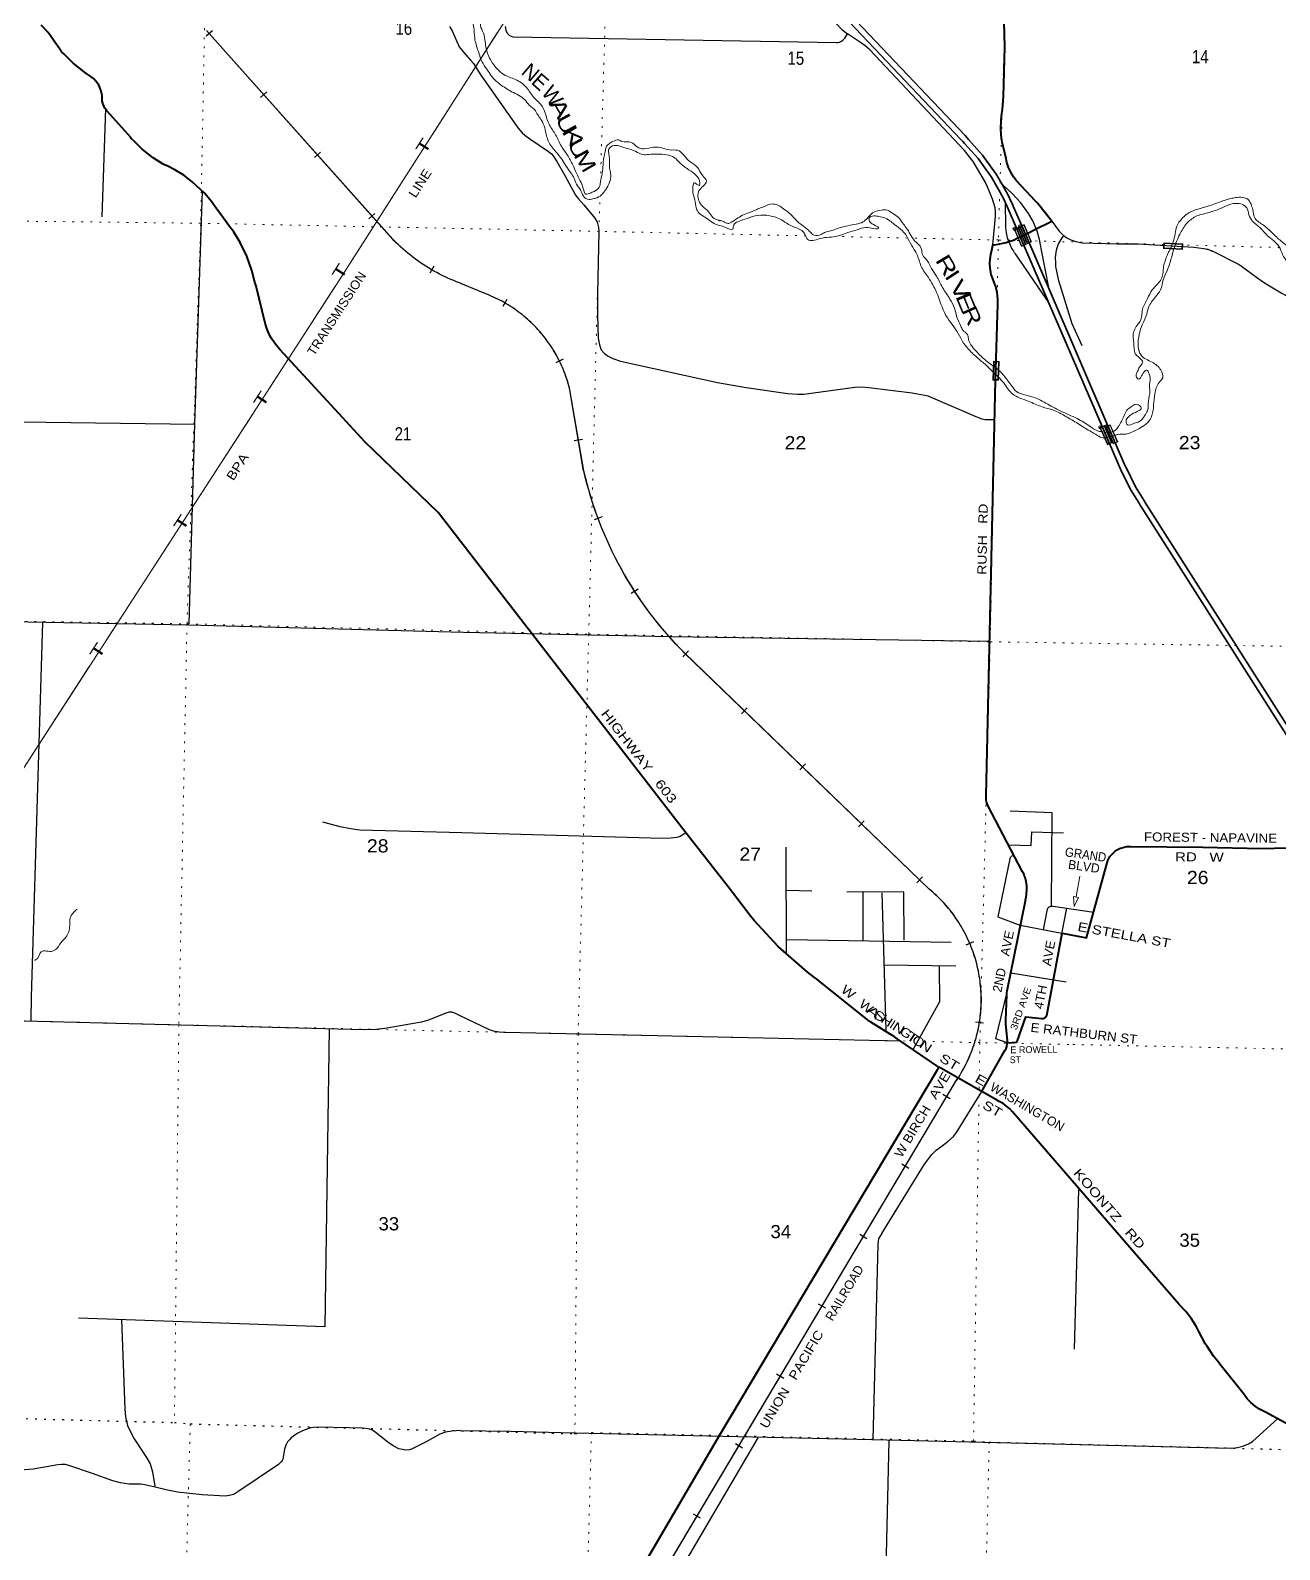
# Model space of a CAD drawing. Header units: feet. Extents: x -518066 to -250644, y -364975 to -177792.
# Drawn here: x -493815 to -477244, y -340073 to -319919 of the extents above; entities that cross this region are included whole.
import ezdxf
from ezdxf.enums import TextEntityAlignment as Align

# ---------------------------------------------------------------- set-up
doc = ezdxf.new("R2010")
doc.units = ezdxf.units.FT
doc.header["$LTSCALE"] = 80
doc.header["$PDMODE"] = 32
doc.header["$PDSIZE"] = 40
doc.linetypes.add('DOTTED', pattern=[1.5, 0.3, -1.2])
for name, color, linetype, lineweight in [('18', 7, 'Continuous', 35), ('19', 7, 'Continuous', 25), ('26', 7, 'Continuous', 40), ('29', 7, 'Continuous', 25), ('30', 7, 'Continuous', 13), ('31', 7, 'Continuous', 13), ('34', 7, 'Continuous', 25), ('39', 7, 'Continuous', 13), ('41', 7, 'Continuous', 13), ('46', 7, 'Continuous', 13), ('55', 7, 'Continuous', 13), ('6', 7, 'DOTTED', 25), ('61', 7, 'Continuous', 13), ('7', 7, 'DOTTED', 13)]:
    doc.layers.add(name, color=color, linetype=linetype, lineweight=lineweight)
doc.layers.add('27', color=7, linetype='Continuous')

msp = doc.modelspace()

# ---------------------------------------------------------------- linework, layer by layer
at = {"layer": '18'}
for p, q in [((-480313.53, -323515.25), (-480683.95, -322656.01)), ((-480303.14, -323349.87), (-480616.58, -322622.82))]:
    msp.add_line(p, q, dxfattribs=at)
for points in [[(-480879.72, -322206.84), (-480916.4, -322129.48), (-481067.11, -321865.88), (-481244.55, -321619.48), (-481424.99, -321417.37), (-481446.57, -321393.2), (-481471.05, -321367.37), (-484015.26, -318682.03), (-484040.26, -318657.71), (-484064.45, -318632.71), (-484216.96, -318475.09), (-484694.18, -317907.79), (-484716.56, -317881.19), (-484735.68, -317857.79), (-486700.27, -315454.56)], [(-480930.2, -321954.46), (-481004.04, -321825.3), (-481186.06, -321572.53), (-481371.19, -321365.17), (-481393.55, -321340.12), (-481417.19, -321315.17), (-483962.26, -318628.93), (-483987.26, -318604.64), (-484011.45, -318579.64), (-484162.17, -318423.87), (-484635.03, -317861.76), (-484654.22, -317838.94), (-484676.47, -317811.76), (-486603.32, -315456.62)], [(-480616.58, -322622.82), (-480664.81, -322510.94), (-480776.9, -322250.94), (-480787.6, -322226.12), (-480799.54, -322200.94), (-480849.44, -322095.71), (-480930.2, -321954.46)], [(-480683.95, -322656.01), (-480732.5, -322543.4), (-480856.33, -322256.15), (-480879.72, -322206.84)], [(-476594.17, -330004.58), (-479014.85, -326202.63), (-479027.69, -326182.47), (-479045.99, -326152.63), (-479156.45, -325972.57), (-479276.67, -325727.52), (-479288.78, -325702.84), (-479299.7, -325677.52), (-479520.97, -325164.24), (-480303.14, -323349.87)], [(-477002.67, -329502.63), (-479078.11, -326242.91), (-479089.29, -326225.36), (-479109.19, -326192.91), (-479221.97, -326009.08), (-479345.59, -325757.1), (-479357.86, -325732.07), (-479368.63, -325707.1), (-479598.41, -325174.09), (-480313.53, -323515.25)]]:
    msp.add_lwpolyline(points, dxfattribs=at)
at = {"layer": '19'}
for points in [[(-480472.4, -322551.8), (-480494.37, -322497.57), (-480503.78, -322474.34), (-480519.39, -322447.57), (-480577.38, -322348.1), (-480678.89, -322207.15), (-480794.59, -322077.58), (-480898.19, -321983.52), (-480930.2, -321954.46)], [(-480835.68, -322720.65), (-480852.15, -322672.46), (-480867.77, -322604.05), (-480876.16, -322534.38), (-480877.08, -322517.77), (-480879.72, -322206.84)], [(-480303.14, -323349.87), (-480306.8, -323331.21), (-480404.05, -322835.37), (-480408.95, -322810.37), (-480412.1, -322785.37), (-480428.6, -322692.31), (-480460.79, -322580.45), (-480472.4, -322551.8)], [(-480313.53, -323515.25), (-480335.52, -323483.44), (-480749.41, -322884.51), (-480760.77, -322868.08), (-480780.83, -322834.51), (-480799.94, -322802.53), (-480829.45, -322738.87), (-480835.68, -322720.65)]]:
    msp.add_lwpolyline(points, dxfattribs=at)
at = {"layer": '26'}
for p, q in [((-480715.08, -322671.34), (-480683.95, -322656.01)), ((-480683.95, -322656.01), (-480616.58, -322622.82)), ((-480616.58, -322622.82), (-480586.11, -322607.81)), ((-480586.11, -322607.81), (-480472.4, -322551.8)), ((-480855.04, -333351.5), (-480739.61, -333342.8))]:
    msp.add_line(p, q, dxfattribs=at)
for points in [[(-481764.53, -333673.12), (-481789.53, -333653.09), (-482304.56, -333304.49), (-482316.55, -333296.37), (-482354.56, -333272.35), (-482667.09, -333074.83), (-482696.55, -333056.21), (-482717.09, -333039.77), (-483363.01, -332522.7), (-483388.01, -332502.69), (-483413.01, -332485.15), (-483513.12, -332408.76), (-483894.41, -332073.97), (-484215.54, -331726.17), (-484241.33, -331698.24), (-484258.12, -331676.17), (-484558.06, -331282.07), (-485133.72, -330548.33), (-488405.02, -326314.7), (-489377.59, -325377.56), (-489670.98, -325060.84), (-490504.26, -324152.46), (-490527.19, -324127.46), (-490547.13, -324102.46), (-490577.71, -324066.06), (-490618.51, -324005.65), (-490652.77, -323941.3), (-490680.11, -323873.72), (-490700.24, -323803.66), (-490822.3, -323310.92), (-490831.01, -323285.92), (-490837.26, -323260.92), (-490876.62, -323103.46), (-490945.23, -322913.17), (-491033.34, -322731.1), (-491123.25, -322586.25), (-491134, -322568.93), (-491159.67, -322536.25), (-491205.31, -322478.15), (-491363.41, -322261.41), (-491413.52, -322190.59), (-491506.75, -322079.8), (-491611.05, -321979.36), (-491667.95, -321927.49), (-491779.73, -321841.04), (-491899.93, -321766.75), (-492002.24, -321717.48), (-492027.24, -321705.44), (-492052.24, -321694.91), (-492188.29, -321608.13), (-492331.9, -321493.76), (-492437.79, -321389.58), (-492476.43, -321351.56), (-492484.86, -321342.01), (-492799.6, -320985.52), (-492811.53, -320971.84), (-492826.11, -320951.73), (-492838.5, -320930.2), (-492848.57, -320907.5), (-492856.22, -320883.86), (-492861.35, -320859.56), (-492863.91, -320834.86), (-492863.88, -320810.02), (-492865.33, -320783.16), (-492870.56, -320747.25), (-492879.52, -320712.09), (-492892.11, -320678.06), (-492908.19, -320645.54), (-492927.58, -320614.87), (-492950.06, -320586.39), (-492975.4, -320560.42), (-492978.69, -320557.69), (-493007.06, -320534.15), (-493028.69, -320519.62), (-493080.09, -320485.11), (-493245.74, -320354.79), (-493371.95, -320232.1), (-493396.85, -320207.9), (-493412.73, -320182.74), (-493414.59, -320179.79), (-493580.55, -319948.12), (-493671.73, -319848.65)], [(-480472.4, -322551.8), (-480292.06, -322462.98), (-480266.44, -322450.36), (-480286.73, -322424.57), (-480437.91, -322232.38), (-480455.95, -322209.46), (-480481.51, -322182.38), (-480734.16, -321914.77), (-480773.2, -321862.12), (-480809.3, -321801.49), (-480838.87, -321737.41), (-480861.58, -321670.6), (-480877.18, -321601.78), (-480923.79, -321402.19), (-480929.7, -321376.9), (-480932.36, -321352.19), (-480941.49, -321234.86), (-480937.97, -321104.93), (-480929.29, -321019.57), (-480926.75, -320994.57), (-480922.39, -320969.57), (-480905.91, -320794.09), (-480889.4, -320139.28), (-480899.93, -319815.75)], [(-481011, -324559.05), (-480980.56, -323553.1), (-480981.73, -323483.45), (-480991.38, -323396.84), (-481004.55, -323336.72), (-481009.21, -323315.46), (-481020.2, -323286.72), (-481061.36, -323179.04), (-481070.17, -323155.99), (-481076.23, -323129.04), (-481084.98, -323069.85), (-481087.51, -323009.9), (-481083.76, -322950.01), (-481079.74, -322926.18), (-481073.12, -322886.98), (-481071.09, -322876.18), (-481054.92, -322789.88), (-481050.28, -322765.16), (-481025.23, -322761.95), (-480975.82, -322755.61), (-480872.83, -322733), (-480835.68, -322720.65)], [(-480835.68, -322720.65), (-480772.76, -322699.75), (-480715.08, -322671.34)], [(-480862.99, -332686.21), (-480857.92, -332661.21), (-480615.9, -331466.66), (-480613.04, -331452.55), (-480606.47, -331416.66), (-480600.12, -331378.6), (-480596.73, -331322.64), (-480599.2, -331266.63), (-480607.51, -331211.18), (-480621.58, -331156.9), (-480631.34, -331130.85), (-480639.21, -331109.82), (-480654.31, -331080.85), (-481112.71, -330201.19), (-481124.67, -330178.24), (-481133.31, -330151.19), (-481136.71, -330132.3), (-481137.72, -330118.59), (-481137.65, -330108.77), (-481136.74, -330068.59), (-481011, -324559.05)], [(-480332.75, -332985.54), (-480130.42, -331897.1), (-479806.17, -331957.05), (-479541, -330991.86), (-479533.53, -330962.52), (-479522.45, -330932.24), (-479508.26, -330903.28), (-479491.12, -330875.97), (-479471.23, -330850.6), (-479448.79, -330827.45), (-479424.05, -330806.77), (-479397.28, -330788.79), (-479368.79, -330773.7), (-479338.87, -330761.68), (-479307.86, -330752.85), (-479276.1, -330747.31), (-479273.18, -330747.11), (-479244.75, -330745.18), (-479223.18, -330745.4), (-478264.9, -330755.35), (-477480.89, -330770.33), (-476989.41, -330759.87), (-476850.42, -330761.46)], [(-481195.53, -333993.81), (-481182.82, -333971.41), (-480887.19, -333450.31), (-480872.99, -333425.29), (-480864.46, -333400.31), (-480861.81, -333391.57), (-480857.35, -333368.31), (-480855.35, -333344.72), (-480855.83, -333321.05), (-480874.88, -333102.75), (-480877.2, -333076.17), (-480876.35, -333052.75), (-480863.94, -332711.21), (-480862.99, -332686.21)], [(-480726.65, -333331.01), (-480609.72, -333004.47), (-480397.93, -333029.06)], [(-487798.51, -343900.06), (-487797.45, -343898.17), (-484670.96, -338550.44), (-481779.37, -333698.12), (-481764.53, -333673.12)], [(-481195.53, -333993.81), (-481202.02, -333990.03), (-481739.53, -333687.2), (-481764.53, -333673.12)], [(-476649.1, -338672.94), (-477433.62, -338249.43), (-477450.07, -338241.87), (-477512.17, -338208.21), (-477570.41, -338168.24), (-477624.16, -338122.41), (-477672.83, -338071.21), (-477715.87, -338015.2), (-478018.41, -337636.78), (-478038.4, -337611.78), (-478056.49, -337586.78), (-478120.4, -337507.19), (-478210.78, -337371.46), (-478230.66, -337341.62), (-478241.47, -337321.46), (-478312.59, -337188.82), (-478347.2, -337119.8), (-478412.71, -337012.82), (-478489.04, -336913.26), (-478575.36, -336822.23), (-480760.13, -334298.4), (-480785.77, -334265.8), (-480824.43, -334224.9), (-480867.15, -334188.27), (-480913.47, -334156.31), (-480937.87, -334143), (-480965.11, -334128.14), (-480987.87, -334114.87), (-481195.53, -333993.81)]]:
    msp.add_lwpolyline(points, dxfattribs=at)
for centre, radius, start, end in [((-480391.32, -332968.57), 61, 259.85828, 344.13582), ((-480744.88, -333324.14), 19.25, 286.09636, 339.95301)]:
    msp.add_arc(centre, radius, start, end, dxfattribs=at)
at = {"layer": '29'}
for p, q in [((-487416.03, -320002.46), (-483122.95, -320079.62)), ((-492817.34, -320957.19), (-492869.01, -322392.86)), ((-483787.48, -332166.69), (-483788.09, -330753.06)), ((-483779.27, -331326.9), (-483451.54, -331332.88)), ((-482769.42, -331998.66), (-482767.81, -331348.72)), ((-482462.81, -333184.18), (-482514.77, -331362.02)), ((-480271.67, -331537.92), (-480246.86, -331538.22)), ((-480246.86, -331538.22), (-479710.72, -331614.76)), ((-480376.6, -331850.1), (-480325.46, -331578.54)), ((-480131.16, -331903.47), (-480066.39, -331564.27)), ((-480686.92, -331789), (-480131.47, -331896.58)), ((-483779.44, -331979.97), (-481601.8, -332016.89)), ((-482491.48, -332314.07), (-481539, -332328.96)), ((-480811.64, -332420.91), (-480077.84, -332543.09)), ((-487513.11, -333210.87), (-482281, -333322.05)), ((-482522.11, -335879.24), (-481956.6, -334959.67)), ((-479910.56, -335296.4), (-479969.63, -337414.96)), ((-484164, -338592.38), (-485720.89, -341234.18)), ((-482427.6, -338630.3), (-482552.35, -344032.4))]:
    msp.add_line(p, q, dxfattribs=at)
for points in [[(-484997.12, -317811.11), (-484484.09, -318441.97), (-484152.42, -318799.67), (-483674.3, -319278.04), (-483278.01, -319670.22), (-483049.72, -319907.25), (-482974.48, -319963.31)], [(-488255.44, -319866.28), (-488220.98, -319924.46), (-488160.68, -320066.68), (-488126.22, -320135.63), (-488070.22, -320208.89), (-487971.15, -320316.63), (-487936.7, -320359.73), (-487841.93, -320514.88), (-487345.5, -321215.19), (-487290.58, -321277.68), (-487258.28, -321310.01), (-487191.51, -321359.57), (-486941.68, -321527.64), (-486902.92, -321557.81), (-486881.38, -321583.67), (-486833.99, -321656.93), (-486730.62, -321833.63), (-486584.16, -322105.13), (-486548.63, -322150.38), (-486472.17, -322234.42), (-486330.03, -322411.12), (-486297.72, -322462.83), (-486278.34, -322531.79), (-486275.74, -322588.55)], [(-487518.85, -319866.7), (-487508.97, -319915.86), (-487491.74, -319954.65), (-487459.43, -319984.82), (-487416.03, -320002.46)], [(-483122.95, -320079.62), (-483106.23, -320077.47), (-483084.17, -320073.16), (-483054.54, -320061.31), (-483036.79, -320049.45), (-483010.94, -320023.6), (-482974.48, -319963.31)], [(-481050.28, -322765.16), (-481012.29, -322389.59), (-481014.98, -322315.24), (-481019.28, -322272.15), (-481051.06, -322156.87), (-481118.35, -321996.33), (-481150.13, -321928.46), (-481309.51, -321656.95), (-481425.81, -321510.43), (-482679.26, -320178.75), (-482741.18, -320125.95), (-482802.56, -320079.62), (-482974.48, -319963.31)], [(-491537.59, -322048.5), (-491637.26, -325136.81), (-491714.2, -327793.51)], [(-480267.06, -322449.57), (-480167.49, -322582.44), (-480113.57, -322637.7)], [(-486275.74, -322588.55), (-486293.94, -323408.64), (-486294.53, -323690.88), (-486282.54, -324001.17)], [(-479863.42, -324104.21), (-479996.27, -323812.84), (-480172.87, -323239.66), (-480210.57, -323050.03), (-480214.87, -322996.16), (-480215.95, -322937.99), (-480214.87, -322894.89), (-480201.95, -322832.4), (-480181.49, -322761.29), (-480143.8, -322692.33), (-480108.26, -322640.62)], [(-480113.57, -322637.7), (-480067.34, -322670.79), (-480015.65, -322698.8), (-479948.89, -322720.35), (-479864.89, -322735.43), (-479393.23, -322748.36), (-479121.87, -322750.51), (-478383.14, -322795.77), (-478247.46, -322813)], [(-478247.46, -322813), (-478189.3, -322825.93), (-478140.84, -322845.33), (-477787.63, -323022.02), (-477747.79, -323047.88), (-477533.5, -323207.34), (-477444.12, -323269.82), (-477223.36, -323401.27), (-476956.3, -323552.11), (-476736.62, -323677.09), (-476628.94, -323746.03), (-476504.02, -323840.85), (-475888.06, -324370.94), (-475750.23, -324521.77), (-475698.53, -324590.72), (-475672.69, -324646.75), (-475672.69, -324771.73)], [(-486282.54, -324001.17), (-486264.33, -324089.71), (-486241.72, -324156.51), (-486201.88, -324206.07), (-486151.27, -324242.7), (-486089.88, -324272.87), (-485987.58, -324307.35), (-484699.67, -324591.78), (-484319.54, -324656.43), (-483769.26, -324734), (-483638.97, -324746.93), (-483553.89, -324746.93), (-482877.63, -324652.12), (-482778.57, -324647.81), (-482692.41, -324656.43), (-482118.45, -324725.38), (-482046.3, -324738.31), (-481949.39, -324757.7), (-481912.77, -324768.48)], [(-481912.77, -324768.48), (-481273.12, -325039.98), (-481195.59, -325072.31), (-481148.21, -325078.77), (-481025.45, -325080.93)], [(-499590.41, -325052), (-498896.57, -325059.93), (-497887.94, -325075.46), (-496921.33, -325082.49), (-494601.14, -325104.97), (-491633.33, -325144.89)], [(-494796.26, -327748.26), (-491714.3, -327803.55), (-488071.25, -327901.4), (-485320.26, -327960.95), (-481089.18, -328021.32)], [(-493655.39, -327775.35), (-493803.49, -332741.29), (-493808.89, -333054.59)], [(-480271.67, -331537.92), (-480261.52, -330300.66), (-480816.82, -330278.25)], [(-488090.95, -330563.86), (-489445.46, -330527.21), (-489569.48, -330512.15), (-489704.09, -330486.29), (-489936.69, -330421.64)], [(-485122, -330563.27), (-485196.37, -330611.26), (-485239.44, -330626.36), (-485321.28, -330637.12), (-485428.97, -330641.43), (-488090.95, -330563.86)], [(-480841.69, -330721.9), (-480540.96, -330731.36), (-480533, -330552.67), (-480111.95, -330563.51)], [(-480822.51, -330907.86), (-480982.44, -331680.47), (-480676.83, -331794.44)], [(-480822.51, -330907.86), (-480809.79, -330883.86), (-480799.56, -330872.01), (-480773.72, -330861.23)], [(-482225.23, -331989.68), (-482229.38, -331353.24), (-482984.56, -331348.85)], [(-480325.46, -331578.54), (-480317.4, -331563.16), (-480309.86, -331555.08), (-480299.63, -331547), (-480292.09, -331543.23), (-480283.48, -331540), (-480271.67, -331537.92)], [(-481759.94, -332336.71), (-481756.75, -332804.56), (-482108.63, -333443.34)], [(-480856.16, -333351.18), (-481007.99, -333297.22), (-480868.47, -332711.21), (-480862.99, -332686.21)], [(-489388.55, -333171.96), (-489229.47, -333167.96), (-489112.09, -333155.03), (-488625.35, -333073.14), (-488542.44, -333049.44), (-488461.67, -333017.12), (-488297.99, -332952.48), (-488253.84, -332939.55), (-488229.07, -332939.55), (-488189.23, -332952.48), (-488125.69, -332982.64), (-487729.41, -333172.27), (-487675.57, -333189.51), (-487595.88, -333202.43), (-487513.11, -333210.87)], [(-495104.28, -333027.9), (-491818, -333113.49), (-489388.55, -333171.96)], [(-489850.98, -333160.83), (-489910.01, -337118.63), (-493177.81, -337000.95)], [(-481956.6, -334959.67), (-481858.92, -334833.09), (-481800.77, -334774.91), (-481738.31, -334729.66), (-481643.55, -334660.7), (-481570.32, -334593.9), (-481529.4, -334537.88), (-481195.53, -333993.81)], [(-482522.11, -335879.24), (-482563.19, -335947.13), (-482576.11, -336024.71), (-482640.04, -338612.3)], [(-492607.2, -337021.5), (-492564.48, -338210.76), (-492551.56, -338309.89), (-492525.71, -338426.25), (-492478.33, -338529.68), (-492439.57, -338602.94), (-492275.88, -338852.9), (-492228.5, -338934.78), (-492194.04, -339042.52), (-492163.89, -339232.15)], [(-477880.13, -338727.02), (-477801.89, -338718.76), (-477732.97, -338701.52), (-477657.59, -338671.36), (-477605.9, -338636.88), (-477272.08, -338339.51)], [(-488108.99, -338494.12), (-488225.29, -338500.59), (-488309.29, -338515.67), (-488383.59, -338541.53), (-488564.5, -338644.96), (-488758.34, -338739.77), (-488787.41, -338750.54), (-488834.79, -338752.7), (-488880.02, -338746.24), (-488926.32, -338735.46), (-489002.78, -338696.67), (-489072.78, -338649.27), (-489244, -338515.67), (-489288.15, -338485.5), (-489336.61, -338472.57), (-489411.99, -338463.95), (-489586.44, -338457.49), (-490005.33, -338448.87), (-490061.33, -338453.18), (-490095.25, -338459.64), (-490136.71, -338472.58), (-490205.62, -338498.43), (-490267.55, -338529.68), (-490309.01, -338554.46), (-490356.38, -338591.09), (-490379.54, -338614.79), (-490403.77, -338644.96), (-490425.85, -338688.05), (-490442.54, -338739.77), (-490468.38, -338873.37), (-490476.46, -338890.61), (-490486.15, -338905.69), (-490524.38, -338942.33), (-491062.8, -339308.64), (-491117.19, -339339.88), (-491179.1, -339356.05), (-491231.33, -339365.74), (-491308.33, -339360.36), (-491536.62, -339347.43), (-491863.98, -339312.95), (-491997.51, -339282.79), (-492159.19, -339242.96)], [(-488108.99, -338494.12), (-487446.14, -338502.67), (-486606.02, -338522.31), (-482455.87, -338616.48), (-477880.13, -338727.02)], [(-492159.19, -339242.96), (-492295.26, -339212.75), (-492351.27, -339206.29), (-492506.33, -339204.13), (-492620.48, -339186.9), (-492721.7, -339161.03), (-492993.07, -339061.91), (-493303.2, -338958.48), (-493355.97, -338945.55), (-493404.43, -338943.4), (-493449.65, -338949.86), (-493777.02, -339005.89), (-493945.01, -339018.82), (-494125.92, -339040.36), (-494170.07, -339055.45), (-494233.6, -339096.39), (-494625.58, -339372.21)]]:
    msp.add_lwpolyline(points, dxfattribs=at)
msp.add_arc((-478435.01, -323589.39), 798.76, 66.54577, 74.4013, dxfattribs=at)
at = {"layer": '30'}
for p, q in [((-479894, -331139.05), (-479942.43, -331414.8)), ((-479979.15, -331408.47), (-479967.5, -331541.78)), ((-479979.15, -331408.47), (-479910.94, -331420.49)), ((-479910.94, -331420.49), (-479967.5, -331541.78))]:
    msp.add_line(p, q, dxfattribs=at)
at = {"layer": '31'}
for p, q in [((-478779.65, -322736.29), (-478530.07, -322750.79)), ((-478530.07, -322750.79), (-478534.42, -322825.66))]:
    msp.add_line(p, q, dxfattribs=at)
msp.add_lwpolyline([(-478534.42, -322825.66), (-478784, -322811.16), (-478779.65, -322736.29)], dxfattribs=at)
msp.add_lwpolyline([(-478538.51, -322758.31), (-478772.12, -322744.73), (-478775.55, -322803.63), (-478541.94, -322817.21)], close=True, dxfattribs=at)
at = {"layer": '34'}
for p, q in [((-491400.73, -319922.73), (-491483.3, -319996.32)), ((-490680.22, -320735.02), (-490762.79, -320808.61)), ((-489964.85, -321533.7), (-490047.42, -321607.29)), ((-489244.34, -322345.99), (-489326.92, -322419.58)), ((-488462.73, -323045.15), (-488517.99, -323140.96)), ((-487493.18, -323487.36), (-487548.91, -323582.9)), ((-486747.03, -324279.36), (-486845.93, -324328.88)), ((-486491.83, -325346.38), (-486600.87, -325364.94)), ((-486231.69, -326371.82), (-486335.29, -326410.58)), ((-485752.58, -327331.13), (-485845.95, -327390.43)), ((-485085.23, -328151.01), (-485162.04, -328230.6)), ((-484305.81, -328906.96), (-484382.63, -328986.54)), ((-483532.54, -329649.72), (-483609.36, -329729.3)), ((-482753.12, -330405.67), (-482829.94, -330485.25)), ((-481979.85, -331148.43), (-482056.67, -331228.01)), ((-481303.88, -332011.08), (-481405.57, -332054.61)), ((-481170.08, -333091.45), (-481279.29, -333073.91)), ((-481615.12, -334094.34), (-481710.18, -334037.78)), ((-482161.12, -335017.12), (-482256.17, -334960.57)), ((-482718.54, -335948.91), (-482813.6, -335892.35)), ((-483264.54, -336871.69), (-483359.6, -336815.13)), ((-483821.97, -337803.47), (-483917.02, -337746.92)), ((-484367.96, -338726.26), (-484463.02, -338669.7)), ((-484925.39, -339658.04), (-485020.45, -339601.48))]:
    msp.add_line(p, q, dxfattribs=at)
at = {"layer": '34', "lineweight": 13}
for p, q in [((-491478.41, -319919.9), (-489049.14, -322645.4)), ((-488097.54, -323278.28), (-487757.39, -323419.84)), ((-486658.56, -324685.46), (-486475.68, -325760.22)), ((-485138.1, -328177.96), (-481896.94, -331306.44)), ((-481543.67, -333869.62), (-487866.11, -344495.99))]:
    msp.add_line(p, q, dxfattribs=at)
at = {"layer": '34'}
for points in [[(-487701.49, -323442.99), (-487730.68, -323430.41), (-487870.38, -323374.01), (-488105.41, -323276.2), (-488100.83, -323276.77), (-488121.74, -323269.17), (-488160.78, -323254.33), (-488199.6, -323238.66), (-488238.25, -323222.48), (-488276.35, -323205.49), (-488314.26, -323187.99), (-488351.8, -323169.83), (-488389.14, -323150.83), (-488425.95, -323131.35), (-488462.73, -323111.18), (-488498.81, -323090.37), (-488534.87, -323068.89), (-488570.21, -323046.75), (-488605.37, -323024.11), (-488639.99, -323000.99), (-488674.41, -322977.03), (-488708.14, -322952.42), (-488741.5, -322927.49), (-488774.66, -322901.72), (-488807.13, -322875.64), (-488839.24, -322848.89), (-488870.8, -322821.32), (-488901.84, -322793.6), (-488932.53, -322765.21), (-488962.67, -322736.01), (-488992.3, -322706.66), (-489021.39, -322676.81), (-489049.95, -322646.15), (-491479.51, -319920.32), (-491479.49, -319918.39)], [(-481637.24, -331565.99), (-481658.52, -331540.52), (-481680.45, -331515.25), (-481702.61, -331490.55), (-481725.26, -331466.16), (-481748.56, -331442.25), (-481771.95, -331418.75), (-481795.84, -331395.57), (-481820.38, -331372.86), (-481845.01, -331350.56), (-481870, -331328.7), (-481895.33, -331307.56), (-481897.38, -331307.54), (-485138.87, -328178.75), (-485197.3, -328119.18), (-485257.2, -328055.69), (-485316.35, -327991.01), (-485374.65, -327925.61), (-485431.2, -327858.78), (-485486.89, -327791.24), (-485541.34, -327722.38), (-485594.92, -327652.82), (-485646.67, -327582.3), (-485697.54, -327511.08), (-485747.05, -327439.03), (-485795.33, -327365.66), (-485842.13, -327291.96), (-485888.19, -327217.05), (-485932.28, -327141.69), (-485975.63, -327065.14), (-486017.02, -326988.13), (-486057.53, -326910.41), (-486096.58, -326832.35), (-486134.39, -326752.97), (-486170.25, -326673.14), (-486205.13, -326593.09), (-486238.75, -326511.73), (-486270.81, -326430.52), (-486301.51, -326348.47), (-486330.37, -326265.49), (-486358.12, -326182.79), (-486384.54, -326099.24), (-486409.1, -326014.76), (-486432.57, -325930.55), (-486454.57, -325845.99), (-486474.54, -325761.34), (-486476.61, -325761.31), (-486659.63, -324685.69), (-486665.23, -324663.22), (-486673.45, -324632.45), (-486682.07, -324601.71), (-486691.23, -324571.36), (-486701.14, -324540.9), (-486711.35, -324510.71), (-486722.28, -324480.84), (-486733.44, -324451.05), (-486745.41, -324421.35), (-486757.76, -324392.08), (-486770.58, -324363.02), (-486783.97, -324333.93), (-486797.98, -324305.38), (-486812.22, -324276.93), (-486827.17, -324248.79), (-486842.53, -324220.68), (-486858.33, -324193.19), (-486874.78, -324165.84), (-486891.54, -324138.75), (-486908.75, -324111.87), (-486926.58, -324085.54), (-486944.82, -324059.23), (-486963.43, -324033.37), (-486982.59, -324007.88), (-487002.11, -323982.85), (-487022.12, -323958), (-487042.41, -323933.44), (-487063.33, -323909.41), (-487084.54, -323885.67), (-487106.31, -323862.29), (-487128.36, -323839.18), (-487150.87, -323816.69), (-487173.68, -323794.47), (-487196.85, -323772.68), (-487220.57, -323751.29), (-487244.49, -323730.39), (-487268.89, -323709.69), (-487293.55, -323689.68), (-487318.7, -323669.88), (-487344.1, -323650.75), (-487369.82, -323631.89), (-487395.73, -323613.54), (-487422.19, -323595.56), (-487448.92, -323578.27), (-487475.78, -323561.31), (-487503.19, -323544.73), (-487530.62, -323528.73), (-487558.43, -323513.16), (-487586.67, -323498.21), (-487614.89, -323483.67), (-487643.47, -323469.57), (-487672.5, -323456.08), (-487701.49, -323442.99)], [(-487867.2, -344495.69), (-481544.59, -333869.03), (-481537.95, -333859.46), (-481519.45, -333831.95), (-481501.12, -333804.04), (-481483.51, -333775.8), (-481466.45, -333747.34), (-481449.72, -333718.36), (-481433.68, -333689.32), (-481417.92, -333660.03), (-481402.76, -333630.27), (-481388.28, -333600.43), (-481374.24, -333570.22), (-481360.61, -333539.92), (-481347.57, -333509.13), (-481335.08, -333478.4), (-481323.17, -333447.18), (-481311.79, -333416.02), (-481300.86, -333384.48), (-481290.61, -333352.88), (-481280.93, -333321.06), (-481271.65, -333289.14), (-481263.1, -333256.89), (-481254.95, -333224.54), (-481247.5, -333192.12), (-481240.45, -333159.61), (-481234.24, -333126.91), (-481228.44, -333094.1), (-481223.18, -333061.35), (-481218.49, -333028.38), (-481214.47, -332995.34), (-481211.02, -332962.09), (-481207.96, -332929.01), (-481205.72, -332895.74), (-481204.03, -332862.52), (-481202.75, -332829.19), (-481202.14, -332796.09), (-481202.23, -332762.62), (-481202.71, -332729.34), (-481203.99, -332696.13), (-481205.55, -332662.95), (-481207.94, -332629.58), (-481210.84, -332596.53), (-481214.28, -332563.53), (-481218.28, -332530.31), (-481223.05, -332497.44), (-481228.09, -332464.6), (-481233.95, -332431.82), (-481240.21, -332398.96), (-481247.11, -332366.56), (-481254.69, -332334.09), (-481262.67, -332301.8), (-481271.18, -332269.56), (-481280.47, -332237.66), (-481290.17, -332205.66), (-481300.4, -332173.99), (-481311.27, -332142.52), (-481322.66, -332111.37), (-481334.58, -332080.27), (-481346.89, -332049.33), (-481359.98, -332018.75), (-481373.48, -331988.34), (-481387.62, -331958.13), (-481402.15, -331928.09), (-481417.31, -331898.51), (-481432.86, -331869.12), (-481448.93, -331840.04), (-481465.65, -331811.15), (-481482.74, -331782.72), (-481500.36, -331754.33), (-481518.48, -331726.52), (-481537.12, -331698.78), (-481556.26, -331671.62), (-481575.78, -331644.63), (-481595.67, -331618.08), (-481616.21, -331591.74), (-481637.24, -331565.99)]]:
    msp.add_lwpolyline(points, dxfattribs=at)
at = {"layer": '34', "lineweight": 13}
for centre, radius, start, end in [((-487288.36, -321024.56), 2393.21, 222.63011, 250.39573), ((-488434.3, -325115.46), 1827.07, 13.6125, 68.33908), ((-481583.09, -324636.38), 5018.05, 192.94197, 224.89153), ((-483109.45, -332778.55), 1908.43, 325.13027, 50.47635)]:
    msp.add_arc(centre, radius, start, end, dxfattribs=at)
at = {"layer": '39'}
for p, q in [((-479601.16, -325243.14), (-479512.94, -325254.95)), ((-479426.98, -325292.78), (-479568.07, -325322.49))]:
    msp.add_line(p, q, dxfattribs=at)
for points in [[(-487431.98, -320733.46), (-487583.34, -320635.31), (-487686.59, -320539.72), (-487741.87, -320458.74), (-487810.99, -320359.52), (-487875.36, -320192.06), (-487921.63, -320020.79), (-487934.17, -319882.04), (-487988.42, -319706.66), (-488046.69, -319531.24), (-488059.44, -319412.57), (-488083.31, -319209.42), (-488069.1, -319008.71), (-488122.48, -318752.99), (-488150.64, -318575.89), (-488154.05, -318519.61), (-488160.61, -318384.95), (-488137.07, -318248.62), (-488057.88, -318159.13), (-487958.81, -318085.94), (-487809.62, -318013.32), (-487744.64, -317939.74), (-487667.44, -317848.22), (-487632.21, -317744.17), (-487626.94, -317627.72), (-487642.35, -317569.29), (-487679.97, -317524.67), (-487747.85, -317495.77), (-487811.56, -317452.86), (-487901.28, -317403.63), (-487991.63, -317412.64), (-488112.38, -317451.43), (-488214.93, -317476.38), (-488335.32, -317481.03), (-488531.84, -317478.78), (-488688.3, -317481.01), (-488832.96, -317505.47), (-488960.06, -317574.33), (-489010.8, -317629.99), (-489055.49, -317681.71), (-489300.07, -317672.89), (-489457.86, -317612.84), (-489583.91, -317585.28), (-489693.81, -317547.87), (-489775.31, -317480.65), (-489838.09, -317351.37), (-489933.51, -317273.95), (-490041.26, -317222.5), (-490041.86, -317222.27)], [(-488071.04, -318448.24), (-488052.58, -318595.09), (-488031.37, -318673.68), (-488036.34, -318762), (-488006.06, -318929.08), (-487961.27, -319052.12), (-487935.92, -319118.7), (-487934.63, -319185), (-487926.02, -319315.67), (-487924.73, -319381.97), (-487919.46, -319450.33), (-487928.33, -319528.57), (-487923.27, -319617.01), (-487905.75, -319665.42), (-487889.9, -319683.68), (-487875.86, -319683.84), (-487857.2, -319627.81), (-487866.38, -319549.37), (-487879.68, -319480.92), (-487895.09, -319422.49), (-487902.39, -319356.11), (-487901.61, -319283.81), (-487909.04, -319229.49), (-487902.48, -319179.34), (-487884.15, -319153.44), (-487866.8, -319217.92), (-487839.94, -319330.71), (-487796.28, -319558.2), (-487791.31, -319654.68), (-487801.97, -319712.81), (-487826.66, -319770.78), (-487843.6, -319852.95), (-487804.6, -319955.84), (-487781.78, -320070.6), (-487768.7, -320159.13), (-487702.31, -320324.61), (-487621.24, -320432), (-487535.8, -320505.29), (-487382.07, -320569.31), (-487234.83, -320677.46), (-487135.95, -320807.15), (-487023, -320932.98), (-486962.58, -321094.37), (-486929.36, -321175.1), (-486848.51, -321302.57), (-486771.96, -321456.11), (-486691.01, -321573.55), (-486620.21, -321702.91), (-486571.25, -321811.95), (-486522.21, -321912.94), (-486481.21, -322015.86), (-486445.92, -322090.58), (-486419.82, -322088.87), (-486361.41, -322065.44), (-486278.63, -322014.15), (-486255.83, -321946.12), (-486245.15, -321885.98), (-486232.48, -321827.87), (-486225.99, -321783.75), (-486216.77, -321673.37), (-486210.01, -321605.15), (-486189.11, -321527.05), (-486178.45, -321468.92), (-486139.87, -321425.17), (-486087.36, -321391.62), (-486012.95, -321372.38), (-485969.05, -321392.97), (-485842.82, -321404.45), (-485763.29, -321467.63), (-485703.37, -321490.41), (-485578.84, -321473.76), (-485456.47, -321471.14), (-485338.51, -321504.63), (-485232.27, -321509.86), (-485083.31, -321644.14), (-484965.97, -321735.87), (-484896.99, -321847.14), (-484847.61, -321918.01), (-484890.44, -321983.81), (-484947.31, -322049.45), (-484948.71, -322177.99), (-484899.38, -322252.88), (-484815.98, -322330.16), (-484762.6, -322401.08), (-484688.8, -322438.08), (-484664.86, -322450.4)], [(-481046.15, -324451.98), (-481107.96, -324389.3), (-481227.14, -324283.48), (-481354.24, -324167.53), (-481435.37, -324066.17), (-481506.21, -323940.81), (-481670.06, -323699.9), (-481795.12, -323395.15), (-481903.3, -323199.07), (-481997.94, -323049.34), (-482058.34, -322885.94), (-482111.53, -322796.95), (-482249.5, -322574.41), (-482348.94, -322496.94), (-482398.64, -322456.2), (-482472.36, -322411.17), (-482560.33, -322386.06), (-482626.46, -322381.28), (-482690.94, -322408.67), (-482675.46, -322461.07), (-482609.76, -322506.02), (-482562.05, -322544.73), (-482606.23, -322550.25), (-482734.4, -322532.72), (-482849.07, -322565.55), (-482969.8, -322602.34), (-483160.94, -322658.41), (-483277.36, -322667.13), (-483351.75, -322684.36), (-483502.26, -322692.68), (-483541.6, -322621.92), (-483758.81, -322492.89), (-483852.41, -322431.56), (-484008.25, -322377.55), (-484166.65, -322373.74), (-484305.45, -322412.33), (-484430.29, -322457.1), (-484484.89, -322498.66), (-484499.53, -322554.74), (-484593.57, -322533.58), (-484743.42, -322481.65), (-484833.01, -322420.36), (-484928.56, -322354.99), (-484976.08, -322298.2), (-484997.03, -322195.52), (-485025.78, -322072.66), (-485029.05, -322004.32), (-485020.55, -321960.23), (-485008.3, -321940.28), (-484994.33, -321946.46), (-484960.48, -321968.95), (-484944.5, -321975.16), (-484936.07, -321937.09), (-484949.56, -321886.71), (-484987.16, -321840.08), (-485074.67, -321772.79), (-485188.06, -321687.13), (-485273.42, -321605.81), (-485375.3, -321568.49), (-485491.52, -321559.12), (-485611.91, -321563.77), (-485690.16, -321566.9), (-485785.98, -321525.63), (-485915.84, -321479.95), (-486114.19, -321461.62), (-486144.75, -321505.46), (-486141.35, -321561.74), (-486134.09, -321632.13), (-486131.32, -321746.66), (-486118.05, -321817.12), (-486125.07, -321909.44), (-486170.25, -322007.36), (-486298.02, -322138.47), (-486338.26, -322150.07), (-486404.59, -322163.37), (-486480.31, -322118.31), (-486517.5, -322033.52), (-486559.04, -321980.82), (-486602.09, -321881.9), (-486647.43, -321809.07), (-486712.58, -321713.91), (-486765.81, -321628.94), (-486844.96, -321529.6), (-486943.74, -321391.88), (-486986.18, -321236.72), (-487023.17, -321133.85), (-487106, -321004.35), (-487115.83, -320986.16), (-487197.22, -320908.89), (-487260.63, -320837.86), (-487431.98, -320733.46)], [(-484668.74, -322438.31), (-484620.79, -322454.93), (-484590.88, -322471.34), (-484550.87, -322479.83), (-484514.6, -322464.17), (-484466.12, -322432.59), (-484389.37, -322383.24), (-484302.71, -322344.06), (-484195.97, -322303.1), (-484131.47, -322273.7), (-484067.04, -322250.33), (-483996.55, -322223.01), (-483958.45, -322223.45), (-483882.47, -322244.4), (-483842.66, -322272.98), (-483769.03, -322326.05), (-483707.48, -322383), (-483646.01, -322447.98), (-483556.56, -322521.32), (-483504.85, -322562.08), (-483482.99, -322580.41), (-483435.36, -322627.16), (-483417.4, -322635.4), (-483327.05, -322626.38), (-483266.55, -322594.94), (-483172.01, -322569.9), (-483095.48, -322540.64), (-482998.97, -322517.64), (-482884.38, -322492.84), (-482791.88, -322469.79), (-482725.18, -322422.34), (-482676.46, -322368.66), (-482617.83, -322325.14), (-482529.36, -322304.05), (-482447.14, -322304.99), (-482381.38, -322343.91), (-482303.73, -322397.02), (-482246.39, -322472), (-482196.95, -322536.85), (-482143.72, -322621.82), (-482086.5, -322708.85), (-481997.37, -322812.31), (-481978.26, -322898.91), (-481918.88, -322971.9), (-481859.86, -323077.03), (-481796.77, -323178.19), (-481716.19, -323329.77), (-481617.58, -323483.56), (-481558.73, -323604.75), (-481523.89, -323721.66), (-481473.08, -323844.77), (-481447.56, -323895.28), (-481411.81, -323927.83), (-481380.1, -323962.34), (-481374.43, -323994.55), (-481366.89, -324038.82), (-481327.5, -324105.56), (-481204.63, -324241.55), (-481065.48, -324355.63), (-481041.32, -324373.26)], [(-478691.38, -322817.12), (-478657.17, -322725.92), (-478629.9, -322615.75), (-478606.78, -322517.59), (-478541.52, -322417.9), (-478474.69, -322358.4), (-478363.77, -322301.41), (-478224.94, -322260.81), (-477878.74, -322146.25), (-477806.42, -322135.02), (-477714.2, -322138.09), (-477678.23, -322150.55), (-477622.89, -322225.51), (-477601.57, -322294.05), (-477568.77, -322412.94), (-477457.45, -322504.6), (-477344.21, -322604.32), (-477227.05, -322712.13), (-477143.59, -322783.38), (-477092.57, -322886.41), (-477097.29, -322952.65), (-477090.23, -323041.11), (-477051.3, -323150.03), (-476998.16, -323243.04), (-476895.25, -323370.77), (-476817.68, -323429.91), (-476736.16, -323495.12), (-476654.55, -323552.29), (-476580.83, -323597.33), (-476496.7, -323606.32), (-476434.2, -323576.91), (-476373.35, -323513.32), (-476314.34, -323435.66), (-476269.29, -323349.79), (-476234.57, -323291.94), (-476207.98, -323244.03), (-476193.44, -323198), (-476211.05, -323157.62), (-476236.73, -323121.17), (-476242.29, -323078.92), (-476225.53, -323012.82), (-476184.66, -322942.98), (-476128.14, -322909.48), (-476041.82, -322902.43), (-475903.85, -322940.17), (-475846.28, -322995.06), (-475818.86, -323055.63), (-475798.09, -323174.39), (-475757, -323269.27), (-475729.99, -323368.01), (-475680.6, -323436.87), (-475629.09, -323495.71), (-475505.76, -323589.52), (-475288.34, -323698.47), (-475156.45, -323742.16), (-475016.2, -323755.81), (-474843.9, -323771.84), (-474718.09, -323821.49), (-474612.33, -323870.91), (-474512.78, -323938.33), (-474427.23, -324001.58), (-474315.26, -324032.99), (-474215.12, -324046.19), (-474014.33, -324024.37), (-473741.17, -323987.32), (-473451.84, -323938.4), (-473357.65, -323945.5), (-473259.35, -323942.6), (-473149.16, -323953.91), (-473067.03, -323962.88)], [(-472936.84, -324062), (-472973.85, -324062.37), (-473081.99, -324047.08), (-473208.1, -324025.55), (-473356.17, -323993.72), (-473570.89, -324005.33), (-473691.62, -324042.12), (-473834.31, -324068.61), (-473916.59, -324073.7), (-474061.17, -324090.13), (-474145.65, -324113.27), (-474314.34, -324133.44), (-474472.5, -324107.53), (-474558.38, -324074.4), (-474638.26, -324043.36), (-474684.04, -324010.7), (-474679.44, -323956.51), (-474677.02, -323918.38), (-474738.58, -323861.43), (-474836.53, -323832.19), (-474948.78, -323826.89), (-475088.96, -323807.21), (-475263.14, -323779.1), (-475365.11, -323749.82), (-475482.9, -323700.26), (-475606.9, -323668.71), (-475674.71, -323633.79), (-475746.14, -323562.67), (-475815.37, -323473.49), (-475827.38, -323286.54), (-475846.74, -323222.04), (-475898.2, -323159.18), (-475955.81, -323108.31), (-476029.24, -323037.16), (-476095.01, -322998.24), (-476153.44, -323023.69), (-476216.57, -323111.35), (-476182.89, -323149.91), (-476133.48, -323216.76), (-476168.42, -323294.7), (-476233.57, -323384.35), (-476291.04, -323506.23), (-476360.36, -323609.89), (-476433.18, -323667.31), (-476521.63, -323686.39), (-476651.13, -323606.57), (-476752.92, -323561.21), (-476890.52, -323489.34), (-476988.15, -323429.97), (-477031.12, -323323.01), (-477095.88, -323191.71), (-477124.91, -323094.95), (-477153.73, -322978.12), (-477191.17, -322917.43), (-477238.15, -322810.43), (-477297.46, -322731.41), (-477388.9, -322656.04), (-477497.97, -322542.31), (-477603.27, -322450.71), (-477652.49, -322365.78), (-477679.56, -322273.07), (-477741.23, -322226.16), (-477893.65, -322226.43), (-478028.64, -322283.14), (-478197.72, -322339.46), (-478360.72, -322389.83), (-478478.05, -322482.9), (-478567.81, -322622.49), (-478647.56, -322818.21)], [(-478647.56, -322818.21), (-478679.49, -322934.58), (-478733.41, -323098.68), (-478786.95, -323226.63), (-478824.5, -323360.78), (-478889.69, -323454.45), (-478981.46, -323594.01), (-479016.88, -323716.14), (-479076.47, -323848.04), (-479105.65, -323950.15), (-479119.45, -324112.7), (-479082.59, -324227.62), (-478935.2, -324321.71), (-478819.98, -324423.46), (-478795.02, -324526.19), (-478843.84, -324589.92), (-478899.62, -324739.93), (-478915.27, -324888.4), (-478938.83, -325026.74), (-478998.05, -325124.49), (-479084.98, -325187.78), (-479236.18, -325260.37), (-479296.52, -325275.75), (-479386.8, -325278.74), (-479426.98, -325292.78)], [(-478986.68, -324445.66), (-479004.51, -324425.37), (-479038.86, -324449.09), (-479085.75, -324518.86), (-479112.1, -324544.67), (-479136.03, -324532.34), (-479147.54, -324484), (-479128.99, -324438.01), (-479102.38, -324388.1), (-479075.92, -324352.24), (-479059.55, -324322.3), (-479099.05, -324265.6), (-479158.6, -324208.68), (-479179, -324055.78), (-479188.22, -323981.35), (-479134.45, -323831.31), (-479093.73, -323775.53), (-479061.93, -323617.2), (-478996.22, -323475.33), (-478934.81, -323361.53), (-478863.78, -323284), (-478814.95, -323220.28), (-478792.11, -323148.23), (-478785.29, -323073.98), (-478768.36, -322991.82), (-478725, -322877.81), (-478691.38, -322817.12)], [(-479918.71, -325134.06), (-480082.14, -325039.79), (-480245.69, -324955.57), (-480393.65, -324913.7), (-480579.33, -324837.26), (-480786.89, -324742.48), (-480903.63, -324596.52), (-481046.15, -324451.98)], [(-481041.32, -324373.26), (-480951.56, -324445.39), (-480857.07, -324556.88), (-480805.68, -324625.76), (-480730.41, -324713), (-480628.55, -324752.33), (-480440.68, -324812.73), (-480249.28, -324917.36), (-480039.79, -325018.18), (-479928.04, -325069.68), (-479844.32, -325116.83), (-479762.64, -325167.98), (-479661.05, -325231.42), (-479601.16, -325243.14)], [(-479512.94, -325254.95), (-479422.31, -325224.1), (-479385.71, -325178.32), (-479342.81, -325106.49), (-479305.87, -325028.57), (-479271.02, -324958.66), (-479212.34, -324911.12), (-479145.82, -324879.74), (-479089.95, -324906.5), (-479082.3, -324940.73), (-479108.61, -324962.53), (-479203.38, -325009.66), (-479262.06, -325057.19), (-479278.4, -325085.13), (-479263.1, -325153.6), (-479174.61, -325130.51), (-479106.19, -325109.19), (-479035.15, -325031.66), (-478996.31, -324963.81), (-478984.91, -324837.39), (-478965.4, -324703.03), (-478970.51, -324618.6), (-478961.94, -324568.48), (-478972.99, -324477.96), (-478986.68, -324445.66)], [(-479568.07, -325322.49), (-479585.85, -325324.68), (-479659.7, -325291.69), (-479763.34, -325232.26), (-479918.71, -325134.06)], [(-493760.57, -332254.1), (-493746.02, -332249.8), (-493670.64, -332142.19), (-493520.14, -332133.87), (-493461.52, -332092.35), (-493394.37, -332002.73), (-493343.63, -331947.06), (-493293.87, -331796.97), (-493290.9, -331708.62), (-493274.36, -331662.61), (-493193.21, -331577.16)]]:
    msp.add_spline(points, degree=3, dxfattribs=at)
at = {"layer": '46'}
for p, q in [((-487621.8, -319951.29), (-488482.94, -321299.78)), ((-488698.22, -321636.9), (-489559.35, -322985.39)), ((-489775.21, -323322.14), (-490644.36, -324665.49)), ((-490861.65, -325001.33), (-491730.79, -326344.67)), ((-491948.08, -326680.51), (-492817.23, -328023.86)), ((-493034.52, -328359.7), (-493903.66, -329703.04))]:
    msp.add_line(p, q, dxfattribs=at)
msp.add_lwpolyline([(-484950.45, -315494.87), (-485745.06, -317012.44), (-489713.26, -323226.37), (-499742.7, -338727.82), (-500211.7, -360897.01)], dxfattribs=at)
at = {"layer": '55'}
for points in [[(-480706.11, -322530.09), (-480608, -322760.04), (-480667.79, -322785.55), (-480765.9, -322555.6)], [(-480755.4, -322559.81), (-480710.32, -322540.58), (-480618.49, -322755.82), (-480663.57, -322775.05)], [(-480633.1, -322494.49), (-480534.37, -322724.16), (-480594.08, -322749.84), (-480692.82, -322520.16)], [(-480682.31, -322524.34), (-480589.89, -322739.33), (-480544.87, -322719.97), (-480637.28, -322504.99)], [(-479569.01, -325160.5), (-479469.3, -325389.76), (-479528.9, -325415.68), (-479628.62, -325186.43)], [(-479618.09, -325190.57), (-479573.15, -325171.02), (-479479.82, -325385.61), (-479524.75, -325405.15)], [(-479489.79, -325149.88), (-479390.42, -325379.28), (-479450.06, -325405.12), (-479549.44, -325175.72)], [(-479493.95, -325160.4), (-479538.91, -325179.88), (-479445.89, -325394.59), (-479400.94, -325375.11)]]:
    msp.add_lwpolyline(points, close=True, dxfattribs=at)
for p in [(-480761.3, -322553.64), (-480688.23, -322518.19), (-479624.03, -325184.44), (-479544.85, -325173.73)]:
    msp.add_point(p, dxfattribs=at)
at = {"layer": '6'}
msp.add_lwpolyline([(-504785.6, -338096.4), (-502509.89, -338137.31), (-502267.42, -338156.15), (-497196.36, -338250.23), (-496991.84, -338254.57), (-491905.16, -338386.99), (-491694.78, -338405.46), (-486592.03, -338536.06), (-486373.25, -338520.48), (-481304.42, -338634.62), (-481095.98, -338647.04), (-476005.22, -338773.48), (-475810.9, -338793.78)], dxfattribs=at)
at = {"layer": '61'}
for p, q in [((-481047.51, -324557.99), (-481040.43, -324308.09)), ((-481040.43, -324308.09), (-480965.46, -324310.21))]:
    msp.add_line(p, q, dxfattribs=at)
msp.add_lwpolyline([(-480965.46, -324310.21), (-480972.54, -324560.11), (-481047.51, -324557.99)], dxfattribs=at)
msp.add_lwpolyline([(-481032.66, -324316.31), (-480973.68, -324317.97), (-480980.3, -324551.88), (-481039.28, -324550.22)], close=True, dxfattribs=at)
at = {"layer": '7'}
for p, q in [((-486253.59, -321933.21), (-486121.72, -317376.81)), ((-480820.14, -317481.63), (-480974.99, -322699.56)), ((-486272.45, -322584.81), (-486258.85, -322115.06)), ((-483527.37, -322644.27), (-486272.45, -322584.81)), ((-482181.85, -322673.41), (-483140.52, -322652.65)), ((-480974.99, -322699.56), (-482108.98, -322675)), ((-480974.99, -322699.56), (-481007.66, -324313.1)), ((-480701.48, -322706.9), (-480974.99, -322699.56)), ((-480611.75, -322709.3), (-480628.12, -322708.86)), ((-478782.27, -322758.38), (-480539.47, -322711.24)), ((-477244.31, -322799.63), (-478530.13, -322765.14)), ((-481011.19, -324487.44), (-481082.92, -328029.54)), ((-481082.92, -328029.54), (-481220.79, -333347.12)), ((-482209.39, -333326.14), (-486550.36, -333234.02)), ((-481220.79, -333347.12), (-481859.62, -333333.56)), ((-481220.79, -333347.12), (-481226.66, -333718.38)), ((-481230.06, -333932.91), (-481304.42, -338634.62)), ((-481095.98, -338647.04), (-481226.59, -344055.68))]:
    msp.add_line(p, q, dxfattribs=at)
for points in [[(-491453.87, -317132.15), (-491556.04, -322486.3), (-491737.91, -327791.33), (-491845.73, -333111.27), (-491905.16, -338386.99)], [(-486272.45, -322584.81), (-491555.94, -322477.3), (-496882.07, -322416.47), (-502205.98, -322315.88), (-504437.23, -322269.59)], [(-486592.03, -338536.06), (-486550.36, -333234.02), (-486408.6, -327928.53), (-486272.45, -322584.81)], [(-497001.65, -327711.13), (-491737.91, -327791.33), (-486408.6, -327928.53), (-481082.92, -328029.54), (-475753.01, -328111.54), (-473023.19, -328207.31)], [(-486550.36, -333234.02), (-491845.73, -333111.27), (-497110.88, -332976.81), (-502412.38, -332843.37), (-504668.64, -332782.65)], [(-475883.18, -333458.3), (-480040.18, -333371.71), (-481220.79, -333347.12)], [(-491694.78, -338405.46), (-491841.17, -343789.82), (-491940.97, -349109.85), (-492058.64, -354413.6), (-492174.46, -359731.44), (-492256.18, -361087.85)], [(-486918.67, -361201.68), (-486863.21, -359868.44), (-486769.71, -354574.45), (-486639.96, -349266.81), (-486516.03, -343941.03), (-486373.25, -338520.48)]]:
    msp.add_lwpolyline(points, dxfattribs=at)

# ---------------------------------------------------------------- texts
at = {"layer": '27'}
for s, height, rotation, width, p in [('RUSH   RD', 120, 88.84, 1.15, (-481134.94, -327140.87)), ('HIGHWAY   603', 120, 307.693, 1.3, (-486253.12, -328985.14)), ('FOREST - NAPAVINE', 120, 359.405, 1.1, (-479043.85, -330677.26)), ('RD   W', 120, 359.405, 1.25, (-478632.65, -330941.54)), ('AVE', 120, 78.547, 1.05, (-480833.78, -332206.19)), ('E STELLA ST', 120, 349.525, 1.25, (-479930.77, -331864.18)), ('AVE', 120, 79.469, 1.05, (-480280.43, -332337.16)), ('W', 120, 321.322, 1.2, (-483072.61, -332665.51)), ('3RD AVE', 90, 70.298, 1.15, (-480735.66, -333189.12)), ('4TH', 120, 79.469, 1.05, (-480385.35, -332909.11)), ('E RATHBURN ST', 120, 353.377, 1.1, (-480553.1, -333202.32)), ('ST', 120, 328.603, 1.3, (-481769.14, -333586.02)), ('ST', 90, 0.807, 0.95, (-480822.21, -333620.36)), ('AVE', 120, 59.208, 1.2, (-481801.51, -334111.15)), ('E', 120, 330.603, 1.35, (-481297.95, -333860.08)), ('ST', 120, 329.759, 1.3, (-481198.36, -334209.68)), ('W BIRCH', 120, 59.208, 1.1, (-482258.23, -334883.1)), ('KOONTZ   RD', 120, 310.881, 1.3, (-479988.3, -335083))]:
    msp.add_text(s, height=height, rotation=rotation, dxfattribs=dict(at, width=width)).set_placement(p)
for s, height, rotation, p in [('2ND', 120, 78.547, (-480935.55, -332685.69)), ('E ROWELL', 90, 0.807, (-480816.13, -333488.77)), ('WASHINGTON', 120, 329.76, (-481098.08, -333972.72))]:
    msp.add_text(s, height=height, rotation=rotation, dxfattribs=at).set_placement(p)
for s, rotation, width, p in [('W', 321.322, 1.2, (-482763.88, -332912.66)), ('A', 321.322, 1.65, (-482666.84, -332990.34)), ('S', 327.707, 1.4, (-482584.98, -333043.91)), ('H', 327.707, 1.25, (-482485.34, -333107.07)), ('N', 327.707, 1.3, (-482329.49, -333206.51)), ('G', 327.71, 1.2, (-482232.8, -333267.62)), ('T', 325.908, 1.65, (-482148.78, -333327.02)), ('O', 325.908, 1.3, (-482066.99, -333380.76)), ('N', 325.908, 1.35, (-481970.69, -333445.94))]:
    msp.add_text(s, height=120, rotation=rotation, dxfattribs=dict(at, width=width)).set_placement(p, align=Align.CENTER)
msp.add_text('I', height=120, rotation=327.707, dxfattribs=at).set_placement((-482409.69, -333155.92), align=Align.CENTER)
at = {"layer": '30', "width": 0.95}
msp.add_text('GRAND', height=120, rotation=351.875, dxfattribs=at).set_placement((-480097.79, -330873.51))
at = {"layer": '30'}
msp.add_text('BLVD', height=120, rotation=351.875, dxfattribs=at).set_placement((-480055.35, -331039.43))
at = {"layer": '34'}
msp.add_text('RAILROAD', height=120, rotation=59.248, dxfattribs=at).set_placement((-483175.2, -337050.15))
at = {"layer": '34', "width": 1.15}
msp.add_text('UNION   PACIFIC', height=120, rotation=59.248, dxfattribs=at).set_placement((-484043.39, -338477.93))
at = {"layer": '41'}
for s, rotation, p in [('N', 319.682, (-487316.63, -320488.96)), ('E', 318.043, (-487184.65, -320616.19)), ('W', 306.522, (-487044.89, -320745.36))]:
    msp.add_text(s, height=200, rotation=rotation, dxfattribs=at).set_placement(p)
for s, rotation, width, p in [('A', 300.295, 1.45, (-486942.5, -320893.66)), ('U', 298.697, 1.35, (-486857.11, -321094.58)), ('K', 300.454, 1.5, (-486774.21, -321256.41)), ('U', 298.609, 1.35, (-486698.35, -321419.96)), ('M', 300.061, 1.3, (-486614.02, -321575.83)), ('R', 300.587, 1.45, (-481819.66, -322964.74)), ('I', 303.133, 1.35, (-481696.19, -323179.38)), ('V', 299.949, 1.45, (-481632.57, -323299.39)), ('E', 292.457, 1.45, (-481548.64, -323444.33)), ('R', 293.922, 1.3, (-481466.81, -323631.2))]:
    msp.add_text(s, height=200, rotation=rotation, dxfattribs=dict(at, width=width)).set_placement(p)
at = {"layer": '46'}
for rotation, width, p in [(57.438, 1.6, (-488535.43, -321494.78)), (57.438, 1.6, (-489645.57, -323160.11)), (57.097, 1.65, (-490684.92, -324853.94)), (57.097, 1.65, (-491745.17, -326492.84)), (57.097, 1.65, (-492857.78, -328192.39))]:
    msp.add_text('T', height=150, rotation=rotation, dxfattribs=dict(at, width=width)).set_placement(p, align=Align.CENTER)
for s, rotation, width, p in [('LINE', 57.438, 1.15, (-488706.33, -322151.27)), ('TRANSMISSION', 57.097, 1.05, (-490051.35, -324245.98)), ('BPA', 57.097, 1.2, (-491123.25, -325902.7))]:
    msp.add_text(s, height=120, rotation=rotation, dxfattribs=dict(at, width=width)).set_placement(p)
at = {"layer": '7'}
for s, width, p in [('16', 0.85, (-488972.32, -319977.9)), ('15', 0.85, (-483772.23, -320375.58)), ('14', 0.85, (-478407.35, -320354.1)), ('21', 0.85, (-488983.31, -325357.97)), ('22', 1.1, (-483810.77, -325476.5)), ('23', 1.1, (-478581.02, -325474.61)), ('28', 1.1, (-489351.15, -330824.32)), ('27', 1.1, (-484410.24, -330934.43)), ('26', 1.1, (-478473.86, -331244.49)), ('33', 1.05, (-489197.39, -335838.26)), ('34', 1.05, (-483997.75, -335942.02)), ('35', 1.05, (-478573.44, -336055))]:
    msp.add_text(s, height=175, dxfattribs=dict(at, width=width)).set_placement(p)

doc.saveas('drawing.dxf')
